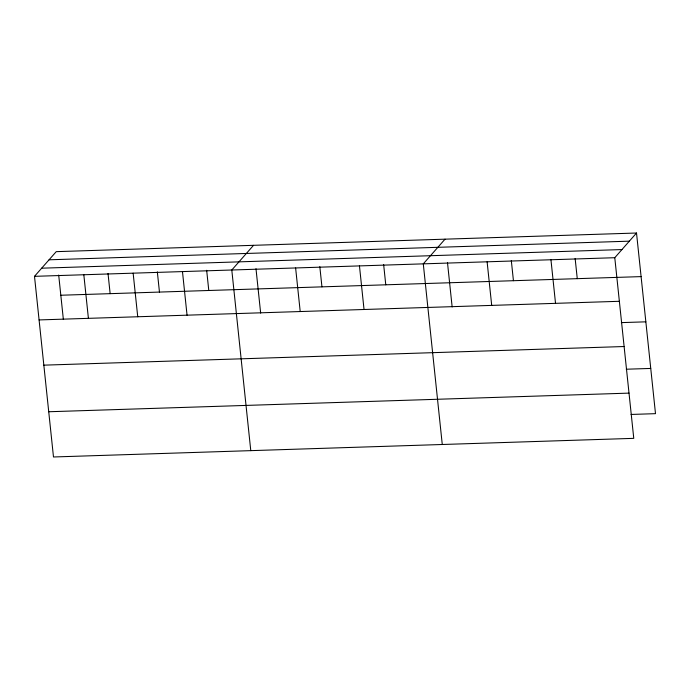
<?xml version="1.0" encoding="UTF-8"?>
<svg xmlns="http://www.w3.org/2000/svg" width="690" height="690" viewBox="0 0 690 690"><rect width="100%" height="100%" fill="white"/><g stroke="black" fill="none" stroke-linecap="round" stroke-linejoin="round"><path stroke-width="1.03" d="M636.516 233.022L614.781 257.706L633.765 438.348L53.484 456.978L34.5 276.336L56.235 251.652L636.516 233.022L655.5 413.664L631.031 414.449M253.532 245.321L231.797 270.006L250.781 450.648M445.024 239.171L423.289 263.856L442.273 444.498M49.059 259.802L629.34 241.164M41.676 268.194L621.949 249.564M34.5 276.336L614.781 257.706M60.815 295.242L641.096 276.612M39.08 319.927L619.361 301.297M621.38 322.618L645.849 321.833M43.832 365.157L624.114 346.527M626.279 369.219L650.748 368.434M48.731 411.749L629.013 393.119M575.141 258.457L577.263 278.656M550.948 259.759L555.528 303.341M511.307 260.51L513.438 280.709M487.114 261.803L491.703 305.394M447.482 262.562L452.148 306.947M383.649 264.606L385.77 284.806M359.456 265.9L364.035 309.491M319.815 266.659L321.945 286.859M295.622 267.953L300.21 311.544M255.99 268.703L260.656 313.096M206.664 270.29L208.785 290.49M182.471 271.584L187.05 315.175M157.337 271.877L159.459 292.077M133.144 273.171L137.733 316.762M108.02 273.456L110.141 293.655M83.826 274.758L88.406 318.34M58.693 275.043L63.359 319.436"/></g></svg>
